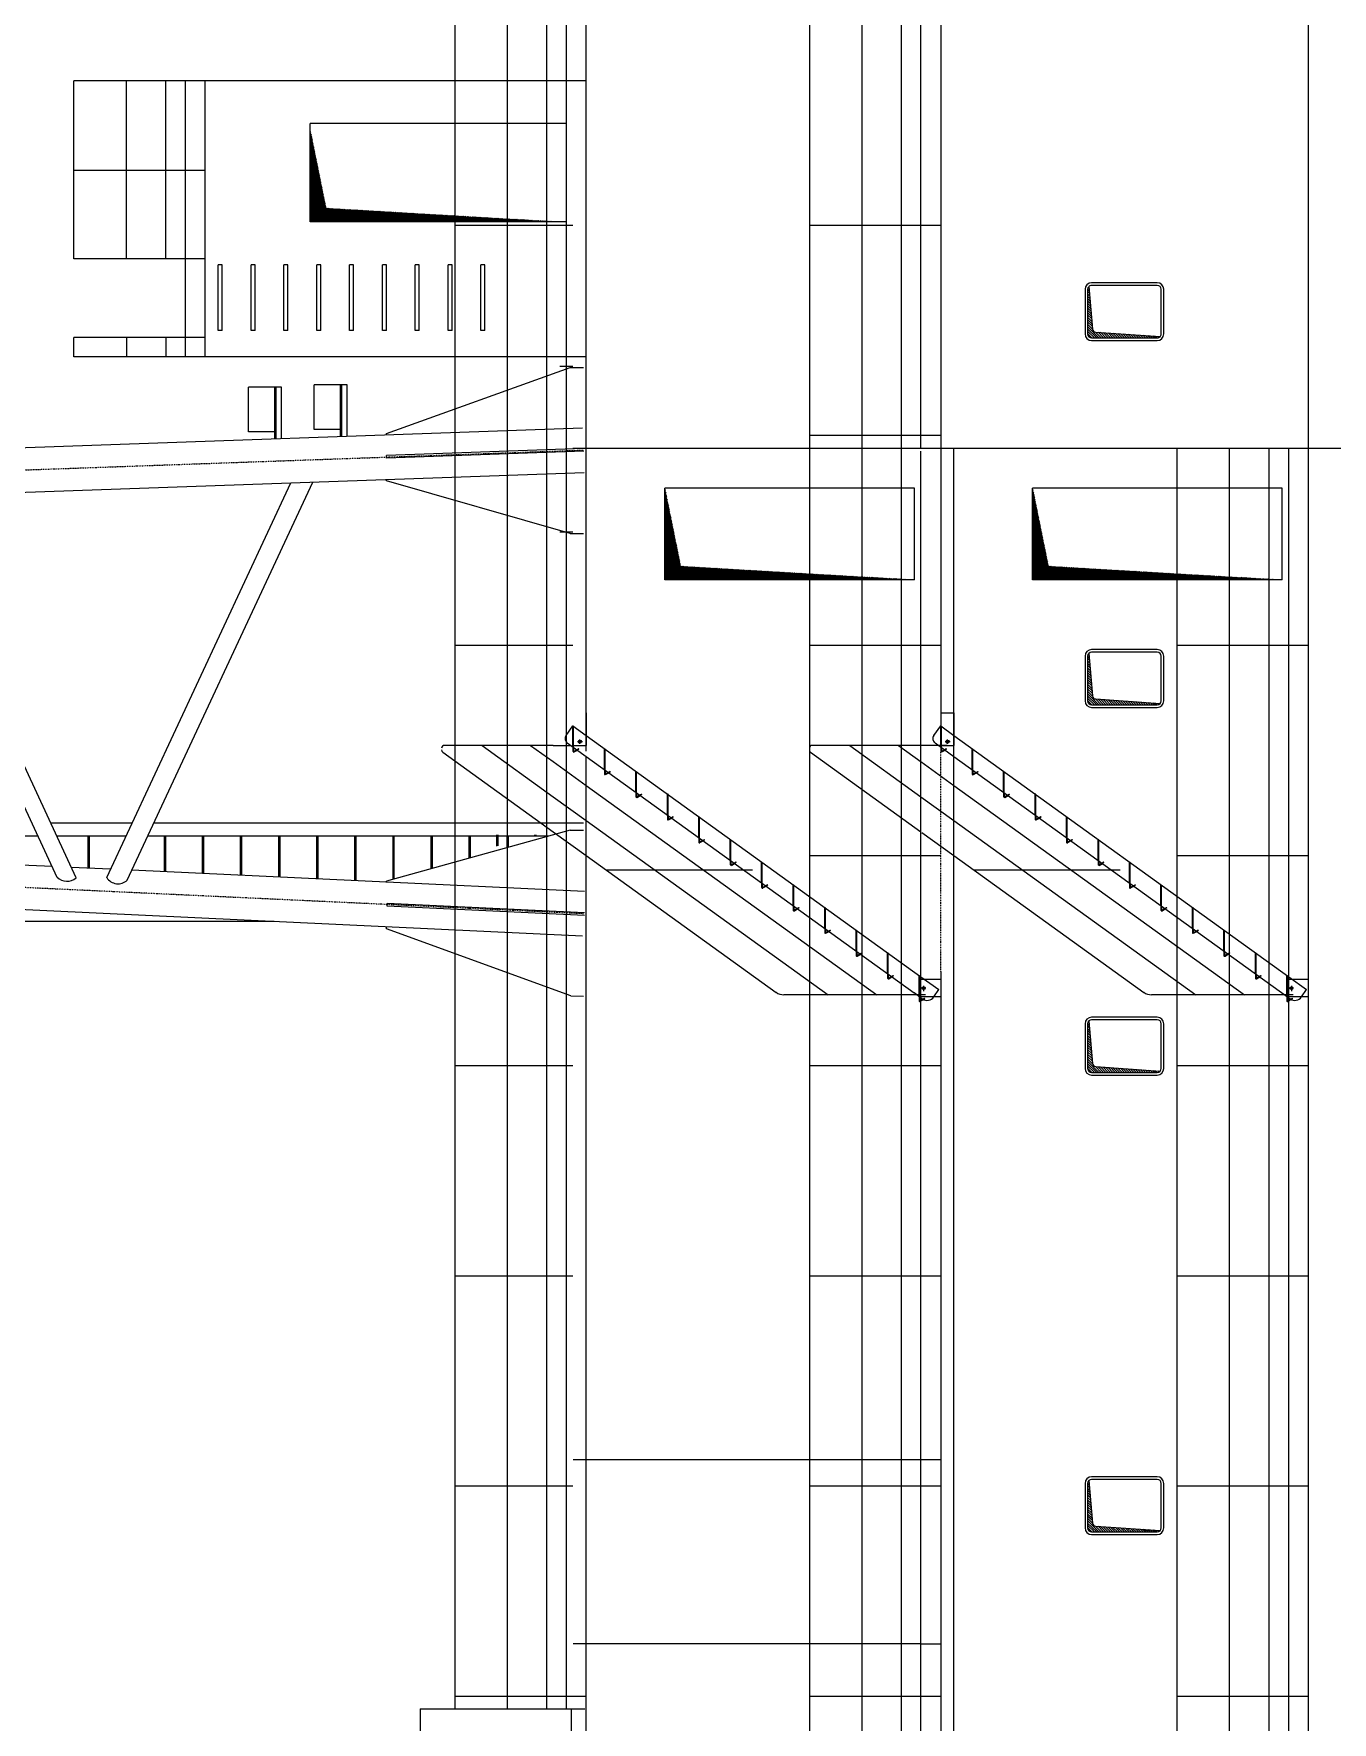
# Model space of a CAD drawing. Header units: millimetres. Extents: x 315178 to 535220, y 80241 to 421603.
# Drawn here: x 404022 to 413908, y 354946 to 367802 of the extents above; entities that cross this region are included whole.
import ezdxf

# ---------------------------------------------------------------- set-up
doc = ezdxf.new("R2010")
doc.units = ezdxf.units.MM
doc.linetypes.add('DASHDOT2', pattern=[12.7, 6.35, -3.175, 0, -3.175])
doc.linetypes.add('HIDDEN2', pattern=[4.7625, 3.175, -1.5875])
for name, color, linetype in [('AUX-013', 7, 'DASHDOT2'), ('DIB-013', 7, 'Continuous'), ('DIB-018', 6, 'Continuous'), ('DIB-035', 1, 'Continuous'), ('DIB-050', 111, 'Continuous'), ('OCU-018', 6, 'HIDDEN2'), ('OCU-035', 1, 'HIDDEN2')]:
    doc.layers.add(name, color=color, linetype=linetype)

# ---------------------------------------------------------------- blocks, each defined once
blk = doc.blocks.new('*X170')
at = {"color": 0}
for p, q in [((-16532, 32259), (-16311, 32480)), ((-16532, 32266), (-16318, 32480)), ((-16532, 32273), (-16325, 32480)), ((-16532, 32280), (-16332, 32480)), ((-16532, 32287), (-16339, 32480)), ((-16532, 32294), (-16346, 32480)), ((-16532, 32301), (-16353, 32480)), ((-16532, 32308), (-16360, 32480)), ((-16532, 32315), (-16367, 32480)), ((-16532, 32322), (-16374, 32480)), ((-16532, 32329), (-16382, 32480)), ((-16532, 32336), (-16389, 32480)), ((-16532, 32343), (-16396, 32480)), ((-16532, 32350), (-16403, 32480)), ((-16532, 32358), (-16410, 32480)), ((-16532, 32365), (-16417, 32480)), ((-16532, 32372), (-16424, 32480)), ((-16532, 32379), (-16431, 32480)), ((-16532, 32386), (-16438, 32480)), ((-16532, 32393), (-16445, 32480)), ((-16532, 32400), (-16452, 32480)), ((-16532, 32407), (-16459, 32480)), ((-16532, 32414), (-16466, 32480)), ((-16532, 32421), (-16473, 32480)), ((-16532, 32428), (-16481, 32480)), ((-16532, 32435), (-16488, 32480)), ((-16532, 32442), (-16495, 32480)), ((-16532, 32449), (-16502, 32480)), ((-16532, 32457), (-16509, 32480)), ((-16532, 32464), (-16516, 32480)), ((-16532, 32471), (-16523, 32480)), ((-16532, 32478), (-16530, 32480)), ((-16423, 32360), (-16304, 32480)), ((-16415, 32362), (-16297, 32480)), ((-16406, 32364), (-16290, 32480)), ((-16397, 32365), (-16283, 32480)), ((-16388, 32367), (-16275, 32480)), ((-16379, 32369), (-16268, 32480)), ((-16370, 32371), (-16261, 32480)), ((-16361, 32372), (-16254, 32480)), ((-16352, 32374), (-16247, 32480)), ((-16344, 32376), (-16240, 32480)), ((-16335, 32378), (-16233, 32480)), ((-16326, 32380), (-16226, 32480)), ((-16317, 32381), (-16219, 32480)), ((-16308, 32383), (-16212, 32480)), ((-16299, 32385), (-16205, 32480)), ((-16290, 32387), (-16198, 32480)), ((-16282, 32389), (-16191, 32480)), ((-16273, 32390), (-16184, 32480)), ((-16264, 32392), (-16176, 32480)), ((-16255, 32394), (-16169, 32480)), ((-16246, 32396), (-16162, 32480)), ((-16237, 32398), (-16155, 32480)), ((-16228, 32399), (-16148, 32480)), ((-16220, 32401), (-16141, 32480)), ((-16211, 32403), (-16134, 32480)), ((-16202, 32405), (-16127, 32480)), ((-16193, 32407), (-16120, 32480)), ((-16184, 32408), (-16113, 32480)), ((-16175, 32410), (-16106, 32480)), ((-16166, 32412), (-16099, 32480)), ((-16157, 32414), (-16092, 32480)), ((-16149, 32415), (-16085, 32480)), ((-16140, 32417), (-16077, 32480)), ((-16131, 32419), (-16070, 32480)), ((-16122, 32421), (-16063, 32480)), ((-16113, 32423), (-16056, 32480)), ((-16104, 32424), (-16049, 32480)), ((-16095, 32426), (-16042, 32480)), ((-16087, 32428), (-16035, 32480)), ((-16078, 32430), (-16028, 32480)), ((-16069, 32432), (-16021, 32480)), ((-16060, 32433), (-16014, 32480)), ((-16051, 32435), (-16007, 32480)), ((-16042, 32437), (-16000, 32480)), ((-16033, 32439), (-15993, 32480)), ((-16025, 32441), (-15986, 32480)), ((-16016, 32442), (-15978, 32480)), ((-16007, 32444), (-15971, 32480)), ((-15998, 32446), (-15964, 32480)), ((-15989, 32448), (-15957, 32480)), ((-15980, 32450), (-15950, 32480)), ((-15971, 32451), (-15943, 32480)), ((-15962, 32453), (-15936, 32480)), ((-15954, 32455), (-15929, 32480)), ((-15945, 32457), (-15922, 32480)), ((-15936, 32459), (-15915, 32480)), ((-15927, 32460), (-15908, 32480)), ((-15918, 32462), (-15901, 32480)), ((-15909, 32464), (-15894, 32480)), ((-15900, 32466), (-15887, 32480)), ((-15892, 32467), (-15879, 32480)), ((-15883, 32469), (-15872, 32480)), ((-15874, 32471), (-15865, 32480)), ((-15865, 32473), (-15858, 32480)), ((-15856, 32475), (-15851, 32480)), ((-15847, 32476), (-15844, 32480)), ((-15838, 32478), (-15837, 32480)), ((-16532, 32251), (-16428, 32356)), ((-16532, 32244), (-16428, 32348)), ((-16532, 32237), (-16428, 32341)), ((-16532, 32230), (-16429, 32333)), ((-16532, 32223), (-16429, 32326)), ((-16532, 32216), (-16430, 32318)), ((-16532, 32209), (-16430, 32311)), ((-16532, 32202), (-16431, 32303)), ((-16532, 32195), (-16431, 32296)), ((-16532, 32188), (-16432, 32288)), ((-16532, 32181), (-16432, 32281)), ((-16532, 32174), (-16432, 32273)), ((-16532, 32167), (-16433, 32266)), ((-16532, 32160), (-16433, 32258)), ((-16532, 32152), (-16434, 32251)), ((-16532, 32145), (-16434, 32243)), ((-16532, 32138), (-16435, 32236)), ((-16532, 32131), (-16435, 32228)), ((-16532, 32124), (-16435, 32221)), ((-16532, 32117), (-16436, 32213)), ((-16532, 32110), (-16436, 32205)), ((-16532, 32103), (-16437, 32198)), ((-16532, 32096), (-16437, 32190)), ((-16532, 32089), (-16438, 32183)), ((-16532, 32082), (-16438, 32175)), ((-16532, 32075), (-16439, 32168)), ((-16532, 32068), (-16439, 32160)), ((-16532, 32061), (-16439, 32153)), ((-16532, 32053), (-16440, 32145)), ((-16532, 32046), (-16440, 32138)), ((-16532, 32039), (-16441, 32130)), ((-16532, 32032), (-16441, 32123)), ((-16532, 32025), (-16442, 32115)), ((-16532, 32018), (-16442, 32108)), ((-16532, 32011), (-16443, 32100)), ((-16532, 32004), (-16443, 32093)), ((-16532, 31997), (-16443, 32085)), ((-16532, 31990), (-16444, 32078)), ((-16532, 31983), (-16444, 32070)), ((-16532, 31976), (-16445, 32063)), ((-16532, 31969), (-16445, 32055)), ((-16532, 31962), (-16446, 32048)), ((-16532, 31954), (-16446, 32040)), ((-16532, 31947), (-16447, 32033)), ((-16532, 31940), (-16447, 32025)), ((-16532, 31933), (-16447, 32018)), ((-16532, 31926), (-16448, 32010)), ((-16532, 31919), (-16448, 32003)), ((-16532, 31912), (-16449, 31995)), ((-16532, 31905), (-16449, 31988)), ((-16532, 31898), (-16450, 31980)), ((-16532, 31891), (-16450, 31973)), ((-16532, 31884), (-16450, 31965)), ((-16532, 31877), (-16451, 31958)), ((-16532, 31870), (-16451, 31950)), ((-16532, 31863), (-16452, 31943)), ((-16532, 31855), (-16452, 31935)), ((-16532, 31848), (-16453, 31928)), ((-16532, 31841), (-16453, 31920)), ((-16532, 31834), (-16454, 31913)), ((-16532, 31827), (-16454, 31905)), ((-16532, 31820), (-16454, 31898)), ((-16532, 31813), (-16455, 31890)), ((-16532, 31806), (-16455, 31882)), ((-16532, 31799), (-16456, 31875)), ((-16532, 31792), (-16456, 31867)), ((-16532, 31785), (-16457, 31860)), ((-16532, 31778), (-16457, 31852)), ((-16532, 31771), (-16458, 31845)), ((-16532, 31764), (-16458, 31837)), ((-16532, 31756), (-16458, 31830)), ((-16532, 31749), (-16459, 31822)), ((-16532, 31742), (-16459, 31815)), ((-16532, 31735), (-16460, 31807)), ((-16532, 31728), (-16460, 31800)), ((-16532, 31721), (-16461, 31792)), ((-16532, 31714), (-16461, 31785)), ((-16532, 31707), (-16462, 31777)), ((-16532, 31700), (-16462, 31770)), ((-16532, 31693), (-16462, 31762)), ((-16532, 31686), (-16463, 31755)), ((-16532, 31679), (-16463, 31747)), ((-16532, 31672), (-16464, 31740)), ((-16532, 31665), (-16464, 31732)), ((-16532, 31657), (-16465, 31725)), ((-16532, 31650), (-16465, 31717)), ((-16532, 31643), (-16465, 31710)), ((-16532, 31636), (-16466, 31702)), ((-16532, 31629), (-16466, 31695)), ((-16532, 31622), (-16467, 31687)), ((-16532, 31615), (-16467, 31680)), ((-16532, 31608), (-16468, 31672)), ((-16532, 31601), (-16468, 31665)), ((-16532, 31594), (-16469, 31657)), ((-16532, 31587), (-16469, 31650)), ((-16532, 31580), (-16469, 31642)), ((-16532, 31573), (-16470, 31635)), ((-16532, 31566), (-16470, 31627)), ((-16532, 31558), (-16471, 31620)), ((-16532, 31551), (-16471, 31612)), ((-16532, 31544), (-16472, 31605)), ((-16532, 31537), (-16472, 31597)), ((-16532, 31530), (-16473, 31590)), ((-16532, 31523), (-16473, 31582)), ((-16532, 31516), (-16473, 31574)), ((-16532, 31509), (-16474, 31567)), ((-16532, 31502), (-16474, 31559)), ((-16532, 31495), (-16475, 31552)), ((-16532, 31488), (-16475, 31544)), ((-16532, 31481), (-16476, 31537)), ((-16532, 31474), (-16476, 31529)), ((-16532, 31467), (-16477, 31522)), ((-16532, 31459), (-16477, 31514)), ((-16532, 31452), (-16477, 31507)), ((-16532, 31445), (-16478, 31499)), ((-16532, 31438), (-16478, 31492)), ((-16532, 31431), (-16479, 31484)), ((-16532, 31424), (-16479, 31477)), ((-16532, 31417), (-16480, 31469)), ((-16532, 31410), (-16480, 31462)), ((-16532, 31403), (-16480, 31454)), ((-16532, 31396), (-16481, 31447)), ((-16532, 31389), (-16481, 31439)), ((-16532, 31382), (-16482, 31432)), ((-16532, 31375), (-16482, 31424)), ((-16532, 31368), (-16483, 31417)), ((-16532, 31360), (-16483, 31409)), ((-16532, 31353), (-16484, 31402)), ((-16532, 31346), (-16484, 31394)), ((-16532, 31339), (-16484, 31387)), ((-16532, 31332), (-16485, 31379)), ((-16532, 31325), (-16485, 31372)), ((-16532, 31318), (-16486, 31364)), ((-16532, 31311), (-16486, 31357)), ((-16532, 31304), (-16487, 31349)), ((-16532, 31297), (-16487, 31342)), ((-16532, 31290), (-16488, 31334)), ((-16532, 31283), (-16488, 31327)), ((-16532, 31276), (-16488, 31319)), ((-16532, 31269), (-16489, 31312)), ((-16532, 31262), (-16489, 31304)), ((-16532, 31254), (-16490, 31297)), ((-16532, 31247), (-16490, 31289)), ((-16532, 31240), (-16491, 31282)), ((-16532, 31233), (-16491, 31274)), ((-16532, 31226), (-16492, 31266)), ((-16532, 31219), (-16492, 31259)), ((-16532, 31212), (-16492, 31251)), ((-16532, 31205), (-16493, 31244)), ((-16532, 31198), (-16493, 31236)), ((-16532, 31191), (-16494, 31229)), ((-16532, 31184), (-16494, 31221)), ((-16532, 31177), (-16495, 31214)), ((-16532, 31170), (-16495, 31206)), ((-16532, 31163), (-16495, 31199)), ((-16532, 31155), (-16496, 31191)), ((-16532, 31148), (-16496, 31184)), ((-16532, 31141), (-16497, 31176)), ((-16532, 31134), (-16497, 31169)), ((-16532, 31127), (-16498, 31161)), ((-16532, 31120), (-16498, 31154)), ((-16532, 31113), (-16499, 31146)), ((-16532, 31106), (-16499, 31139)), ((-16532, 31099), (-16499, 31131)), ((-16532, 31092), (-16500, 31124)), ((-16532, 31085), (-16500, 31116)), ((-16532, 31078), (-16501, 31109)), ((-16532, 31071), (-16501, 31101)), ((-16532, 31064), (-16502, 31094)), ((-16532, 31056), (-16502, 31086)), ((-16532, 31049), (-16503, 31079)), ((-16532, 31042), (-16503, 31071)), ((-16532, 31035), (-16503, 31064)), ((-16532, 31028), (-16504, 31056)), ((-16532, 31021), (-16504, 31049)), ((-16532, 31014), (-16505, 31041)), ((-16532, 31007), (-16505, 31034)), ((-16532, 31000), (-16506, 31026)), ((-16532, 30993), (-16506, 31019)), ((-16532, 30986), (-16507, 31011)), ((-16532, 30979), (-16507, 31004)), ((-16532, 30972), (-16507, 30996)), ((-16532, 30965), (-16508, 30989)), ((-16532, 30957), (-16508, 30981)), ((-16532, 30950), (-16509, 30974)), ((-16532, 30943), (-16509, 30966)), ((-16532, 30936), (-16510, 30958)), ((-16532, 30929), (-16510, 30951)), ((-16532, 30922), (-16510, 30943)), ((-16532, 30915), (-16511, 30936)), ((-16532, 30908), (-16511, 30928)), ((-16532, 30901), (-16512, 30921)), ((-16532, 30894), (-16512, 30913)), ((-16532, 30887), (-16513, 30906)), ((-16532, 30880), (-16513, 30898)), ((-16532, 30873), (-16514, 30891)), ((-16532, 30866), (-16514, 30883)), ((-16532, 30858), (-16514, 30876)), ((-16532, 30851), (-16515, 30868)), ((-16532, 30844), (-16515, 30861)), ((-16532, 30837), (-16516, 30853)), ((-16532, 30830), (-16516, 30846)), ((-16532, 30823), (-16517, 30838)), ((-16532, 30816), (-16517, 30831)), ((-16532, 30809), (-16518, 30823)), ((-16532, 30802), (-16518, 30816)), ((-16532, 30795), (-16518, 30808)), ((-16532, 30788), (-16519, 30801)), ((-16532, 30781), (-16519, 30793)), ((-16532, 30774), (-16520, 30786)), ((-16532, 30767), (-16520, 30778)), ((-16532, 30759), (-16521, 30771)), ((-16532, 30752), (-16521, 30763)), ((-16532, 30745), (-16522, 30756)), ((-16532, 30738), (-16522, 30748)), ((-16532, 30731), (-16522, 30741)), ((-16532, 30724), (-16523, 30733)), ((-16532, 30717), (-16523, 30726)), ((-16532, 30710), (-16524, 30718)), ((-16532, 30703), (-16524, 30711)), ((-16532, 30696), (-16525, 30703)), ((-16532, 30689), (-16525, 30696)), ((-16532, 30682), (-16525, 30688)), ((-16532, 30675), (-16526, 30681)), ((-16532, 30668), (-16526, 30673)), ((-16532, 30660), (-16527, 30666)), ((-16532, 30653), (-16527, 30658)), ((-16532, 30646), (-16528, 30650)), ((-16532, 30639), (-16528, 30643)), ((-16532, 30632), (-16529, 30635)), ((-16532, 30625), (-16529, 30628)), ((-16532, 30618), (-16529, 30620)), ((-16532, 30611), (-16530, 30613)), ((-16532, 30604), (-16530, 30605)), ((-16532, 30597), (-16531, 30598)), ((-16532, 30590), (-16531, 30590)), ((-16532, 30583), (-16532, 30583))]:
    blk.add_line(p, q, dxfattribs=at)
blk = doc.blocks.new('PALO-PE')
at = {"layer": 'AUX-013'}
for p, q in [((-3541, 4), (-3251, 6204)), ((-231, 6204), (-11, 4))]:
    blk.add_line(p, q, dxfattribs=at)
at = {"layer": 'DIB-018'}
for p, q in [((-3601, 2359), (-3601, 6204)), ((-2951, 4157), (-2951, 6023)), ((-2951, 3486), (-2951, 4014)), ((-2851, 3440), (-2851, 4060)), ((-3195, 3774), (-2951, 3774)), ((-3195, 3764), (-2951, 3764)), ((-2951, 270), (-2951, 3321)), ((-2851, 4), (-2851, 3274)), ((-3222, 3194), (-2951, 3194)), ((-3222, 3184), (-2951, 3184)), ((-3236, 2894), (-2951, 2894)), ((-3235, 2904), (-2951, 2904)), ((-3249, 2614), (-2951, 2614)), ((-3249, 2604), (-2951, 2604)), ((-3262, 2324), (-2951, 2324)), ((-3263, 2314), (-2951, 2314)), ((-3276, 2034), (-2951, 2034)), ((-3276, 2024), (-2951, 2024)), ((-3290, 1744), (-2951, 1744)), ((-3290, 1734), (-2951, 1734)), ((-3280, 1454), (-2951, 1454)), ((-3277, 1444), (-2951, 1444)), ((-3199, 1164), (-2951, 1164)), ((-3196, 1154), (-2951, 1154)), ((-3119, 874), (-2951, 874)), ((-3116, 864), (-2951, 864)), ((-3038, 584), (-2951, 584)), ((-3035, 574), (-2951, 574)), ((-2958, 294), (-2951, 294)), ((-2955, 284), (-2951, 284))]:
    blk.add_line(p, q, dxfattribs=at)
at = {"layer": 'DIB-035'}
for p, q in [((-3711, 11), (-3421, 6204)), ((-3182, 4050), (-3081, 6204)), ((-401, 6198), (-181, -2)), ((-61, 6204), (159, 10)), ((-3264, 4012), (-371, 5353)), ((-3269, 3866), (-366, 5212)), ((-3203, 3604), (-3189, 3904)), ((-3266, 3633), (-260, 2232)), ((-3285, 3477), (-254, 2064)), ((-3371, -4), (-3210, 3442)), ((127, 2354), (127, 2554)), ((127, 2554), (467, 2554)), ((467, 2304), (467, 2554)), ((76, 2354), (467, 2354)), ((77, 2304), (467, 2304)), ((145, 2054), (485, 2054)), ((145, 1854), (145, 2054)), ((485, 1804), (485, 2054)), ((93, 1854), (485, 1854)), ((95, 1804), (485, 1804)), ((-4166, 101), (-3655, 1504)), ((-3655, 1504), (-3645, 1504)), ((-3554, -5), (-3484, 1498)), ((-3534, -5), (-3464, 1498)), ((-3484, 1498), (-3464, 1498)), ((-3304, 1503), (-3294, 1504)), ((-2905, 104), (-3294, 1504)), ((-645, 104), (-246, 1504)), ((-246, 1504), (-234, 1504)), ((-20, 1), (-73, 1504)), ((-73, 1504), (-53, 1504)), ((0, 0), (-53, 1504)), ((106, 1504), (115, 1504)), ((115, 1504), (618, 104)), ((-4166, 101), (-4168, 4)), ((-2905, 104), (-2905, 4)), ((-645, 104), (-645, 4)), ((618, 104), (618, 4))]:
    blk.add_line(p, q, dxfattribs=at)
for centre, radius, start, end in [((-3179, 3936), 114, 137.9954, 217.9018), ((-3211, 3547), 102, 122.2753, 223.3504)]:
    blk.add_arc(centre, radius, start, end, dxfattribs=at)
at = {"layer": 'OCU-018'}
for p, q in [((76, 2344), (467, 2344)), ((93, 1844), (485, 1844))]:
    blk.add_line(p, q, dxfattribs=at)
blk = doc.blocks.new('*X190')
at = {"color": 0}
for p, q in [((195529, 549224), (195615, 549310)), ((195529, 549241), (195597, 549310)), ((195529, 549259), (195580, 549310)), ((195529, 549277), (195562, 549310)), ((195529, 549206), (195573, 549250)), ((195529, 549188), (195572, 549231)), ((195529, 549171), (195571, 549212)), ((195595, 549272), (195633, 549310)), ((195615, 549274), (195650, 549310)), ((195634, 549276), (195668, 549310)), ((195654, 549278), (195686, 549310)), ((195673, 549279), (195703, 549310)), ((195692, 549281), (195721, 549310)), ((195712, 549283), (195739, 549310)), ((195731, 549285), (195756, 549310)), ((195751, 549287), (195774, 549310)), ((195770, 549288), (195792, 549310)), ((195790, 549290), (195809, 549310)), ((195809, 549292), (195827, 549310)), ((195829, 549294), (195845, 549310)), ((195848, 549295), (195862, 549310)), ((195868, 549297), (195880, 549310)), ((195887, 549299), (195898, 549310)), ((195906, 549301), (195912, 549307)), ((195529, 549153), (195569, 549193)), ((195529, 549135), (195568, 549174)), ((195529, 549118), (195566, 549155)), ((195529, 549100), (195565, 549136)), ((195529, 549082), (195564, 549117)), ((195529, 549065), (195562, 549098)), ((195529, 549047), (195561, 549079)), ((195529, 549029), (195560, 549060)), ((195529, 549012), (195558, 549041)), ((195529, 548994), (195557, 549022)), ((195529, 548976), (195556, 549003)), ((195529, 548959), (195554, 548984)), ((195529, 548941), (195553, 548965)), ((195529, 548923), (195552, 548946)), ((195529, 548905), (195550, 548927)), ((195529, 548888), (195549, 548908)), ((195529, 548870), (195548, 548889)), ((195529, 548852), (195546, 548870)), ((195529, 548835), (195545, 548851)), ((195529, 548817), (195544, 548832)), ((195529, 548799), (195542, 548813)), ((195529, 548782), (195541, 548794)), ((195532, 548767), (195539, 548775))]:
    blk.add_line(p, q, dxfattribs=at)
blk = doc.blocks.new('*X36')
at = {"color": 0}
for p, q in [((-16532, 32259), (-16311, 32480)), ((-16532, 32266), (-16318, 32480)), ((-16532, 32273), (-16325, 32480)), ((-16532, 32280), (-16332, 32480)), ((-16532, 32287), (-16339, 32480)), ((-16532, 32294), (-16346, 32480)), ((-16532, 32301), (-16353, 32480)), ((-16532, 32308), (-16360, 32480)), ((-16532, 32315), (-16367, 32480)), ((-16532, 32322), (-16374, 32480)), ((-16532, 32329), (-16382, 32480)), ((-16532, 32336), (-16389, 32480)), ((-16532, 32343), (-16396, 32480)), ((-16532, 32350), (-16403, 32480)), ((-16532, 32358), (-16410, 32480)), ((-16532, 32365), (-16417, 32480)), ((-16532, 32372), (-16424, 32480)), ((-16532, 32379), (-16431, 32480)), ((-16532, 32386), (-16438, 32480)), ((-16532, 32393), (-16445, 32480)), ((-16532, 32400), (-16452, 32480)), ((-16532, 32407), (-16459, 32480)), ((-16532, 32414), (-16466, 32480)), ((-16532, 32421), (-16473, 32480)), ((-16532, 32428), (-16481, 32480)), ((-16532, 32435), (-16488, 32480)), ((-16532, 32442), (-16495, 32480)), ((-16532, 32449), (-16502, 32480)), ((-16532, 32457), (-16509, 32480)), ((-16532, 32464), (-16516, 32480)), ((-16532, 32471), (-16523, 32480)), ((-16532, 32478), (-16530, 32480)), ((-16423, 32360), (-16304, 32480)), ((-16415, 32362), (-16297, 32480)), ((-16406, 32364), (-16290, 32480)), ((-16397, 32365), (-16283, 32480)), ((-16388, 32367), (-16275, 32480)), ((-16379, 32369), (-16268, 32480)), ((-16370, 32371), (-16261, 32480)), ((-16361, 32372), (-16254, 32480)), ((-16352, 32374), (-16247, 32480)), ((-16344, 32376), (-16240, 32480)), ((-16335, 32378), (-16233, 32480)), ((-16326, 32380), (-16226, 32480)), ((-16317, 32381), (-16219, 32480)), ((-16308, 32383), (-16212, 32480)), ((-16299, 32385), (-16205, 32480)), ((-16290, 32387), (-16198, 32480)), ((-16282, 32389), (-16191, 32480)), ((-16273, 32390), (-16184, 32480)), ((-16264, 32392), (-16176, 32480)), ((-16255, 32394), (-16169, 32480)), ((-16246, 32396), (-16162, 32480)), ((-16237, 32398), (-16155, 32480)), ((-16228, 32399), (-16148, 32480)), ((-16220, 32401), (-16141, 32480)), ((-16211, 32403), (-16134, 32480)), ((-16202, 32405), (-16127, 32480)), ((-16193, 32407), (-16120, 32480)), ((-16184, 32408), (-16113, 32480)), ((-16175, 32410), (-16106, 32480)), ((-16166, 32412), (-16099, 32480)), ((-16157, 32414), (-16092, 32480)), ((-16149, 32415), (-16085, 32480)), ((-16140, 32417), (-16077, 32480)), ((-16131, 32419), (-16070, 32480)), ((-16122, 32421), (-16063, 32480)), ((-16113, 32423), (-16056, 32480)), ((-16104, 32424), (-16049, 32480)), ((-16095, 32426), (-16042, 32480)), ((-16087, 32428), (-16035, 32480)), ((-16078, 32430), (-16028, 32480)), ((-16069, 32432), (-16021, 32480)), ((-16060, 32433), (-16014, 32480)), ((-16051, 32435), (-16007, 32480)), ((-16042, 32437), (-16000, 32480)), ((-16033, 32439), (-15993, 32480)), ((-16025, 32441), (-15986, 32480)), ((-16016, 32442), (-15978, 32480)), ((-16007, 32444), (-15971, 32480)), ((-15998, 32446), (-15964, 32480)), ((-15989, 32448), (-15957, 32480)), ((-15980, 32450), (-15950, 32480)), ((-15971, 32451), (-15943, 32480)), ((-15962, 32453), (-15936, 32480)), ((-15954, 32455), (-15929, 32480)), ((-15945, 32457), (-15922, 32480)), ((-15936, 32459), (-15915, 32480)), ((-15927, 32460), (-15908, 32480)), ((-15918, 32462), (-15901, 32480)), ((-15909, 32464), (-15894, 32480)), ((-15900, 32466), (-15887, 32480)), ((-15892, 32467), (-15879, 32480)), ((-15883, 32469), (-15872, 32480)), ((-15874, 32471), (-15865, 32480)), ((-15865, 32473), (-15858, 32480)), ((-15856, 32475), (-15851, 32480)), ((-15847, 32476), (-15844, 32480)), ((-15838, 32478), (-15837, 32480)), ((-16532, 32251), (-16428, 32356)), ((-16532, 32244), (-16428, 32348)), ((-16532, 32237), (-16428, 32341)), ((-16532, 32230), (-16429, 32333)), ((-16532, 32223), (-16429, 32326)), ((-16532, 32216), (-16430, 32318)), ((-16532, 32209), (-16430, 32311)), ((-16532, 32202), (-16431, 32303)), ((-16532, 32195), (-16431, 32296)), ((-16532, 32188), (-16432, 32288)), ((-16532, 32181), (-16432, 32281)), ((-16532, 32174), (-16432, 32273)), ((-16532, 32167), (-16433, 32266)), ((-16532, 32160), (-16433, 32258)), ((-16532, 32152), (-16434, 32251)), ((-16532, 32145), (-16434, 32243)), ((-16532, 32138), (-16435, 32236)), ((-16532, 32131), (-16435, 32228)), ((-16532, 32124), (-16435, 32221)), ((-16532, 32117), (-16436, 32213)), ((-16532, 32110), (-16436, 32205)), ((-16532, 32103), (-16437, 32198)), ((-16532, 32096), (-16437, 32190)), ((-16532, 32089), (-16438, 32183)), ((-16532, 32082), (-16438, 32175)), ((-16532, 32075), (-16439, 32168)), ((-16532, 32068), (-16439, 32160)), ((-16532, 32061), (-16439, 32153)), ((-16532, 32053), (-16440, 32145)), ((-16532, 32046), (-16440, 32138)), ((-16532, 32039), (-16441, 32130)), ((-16532, 32032), (-16441, 32123)), ((-16532, 32025), (-16442, 32115)), ((-16532, 32018), (-16442, 32108)), ((-16532, 32011), (-16443, 32100)), ((-16532, 32004), (-16443, 32093)), ((-16532, 31997), (-16443, 32085)), ((-16532, 31990), (-16444, 32078)), ((-16532, 31983), (-16444, 32070)), ((-16532, 31976), (-16445, 32063)), ((-16532, 31969), (-16445, 32055)), ((-16532, 31962), (-16446, 32048)), ((-16532, 31954), (-16446, 32040)), ((-16532, 31947), (-16447, 32033)), ((-16532, 31940), (-16447, 32025)), ((-16532, 31933), (-16447, 32018)), ((-16532, 31926), (-16448, 32010)), ((-16532, 31919), (-16448, 32003)), ((-16532, 31912), (-16449, 31995)), ((-16532, 31905), (-16449, 31988)), ((-16532, 31898), (-16450, 31980)), ((-16532, 31891), (-16450, 31973)), ((-16532, 31884), (-16450, 31965)), ((-16532, 31877), (-16451, 31958)), ((-16532, 31870), (-16451, 31950)), ((-16532, 31863), (-16452, 31943)), ((-16532, 31855), (-16452, 31935)), ((-16532, 31848), (-16453, 31928)), ((-16532, 31841), (-16453, 31920)), ((-16532, 31834), (-16454, 31913)), ((-16532, 31827), (-16454, 31905)), ((-16532, 31820), (-16454, 31898)), ((-16532, 31813), (-16455, 31890)), ((-16532, 31806), (-16455, 31882)), ((-16532, 31799), (-16456, 31875)), ((-16532, 31792), (-16456, 31867)), ((-16532, 31785), (-16457, 31860)), ((-16532, 31778), (-16457, 31852)), ((-16532, 31771), (-16458, 31845)), ((-16532, 31764), (-16458, 31837)), ((-16532, 31756), (-16458, 31830)), ((-16532, 31749), (-16459, 31822)), ((-16532, 31742), (-16459, 31815)), ((-16532, 31735), (-16460, 31807)), ((-16532, 31728), (-16460, 31800)), ((-16532, 31721), (-16461, 31792)), ((-16532, 31714), (-16461, 31785)), ((-16532, 31707), (-16462, 31777)), ((-16532, 31700), (-16462, 31770)), ((-16532, 31693), (-16462, 31762)), ((-16532, 31686), (-16463, 31755)), ((-16532, 31679), (-16463, 31747)), ((-16532, 31672), (-16464, 31740)), ((-16532, 31665), (-16464, 31732)), ((-16532, 31657), (-16465, 31725)), ((-16532, 31650), (-16465, 31717)), ((-16532, 31643), (-16465, 31710)), ((-16532, 31636), (-16466, 31702)), ((-16532, 31629), (-16466, 31695)), ((-16532, 31622), (-16467, 31687)), ((-16532, 31615), (-16467, 31680)), ((-16532, 31608), (-16468, 31672)), ((-16532, 31601), (-16468, 31665)), ((-16532, 31594), (-16469, 31657)), ((-16532, 31587), (-16469, 31650)), ((-16532, 31580), (-16469, 31642)), ((-16532, 31573), (-16470, 31635)), ((-16532, 31566), (-16470, 31627)), ((-16532, 31558), (-16471, 31620)), ((-16532, 31551), (-16471, 31612)), ((-16532, 31544), (-16472, 31605)), ((-16532, 31537), (-16472, 31597)), ((-16532, 31530), (-16473, 31590)), ((-16532, 31523), (-16473, 31582)), ((-16532, 31516), (-16473, 31574)), ((-16532, 31509), (-16474, 31567)), ((-16532, 31502), (-16474, 31559)), ((-16532, 31495), (-16475, 31552)), ((-16532, 31488), (-16475, 31544)), ((-16532, 31481), (-16476, 31537)), ((-16532, 31474), (-16476, 31529)), ((-16532, 31467), (-16477, 31522)), ((-16532, 31459), (-16477, 31514)), ((-16532, 31452), (-16477, 31507)), ((-16532, 31445), (-16478, 31499)), ((-16532, 31438), (-16478, 31492)), ((-16532, 31431), (-16479, 31484)), ((-16532, 31424), (-16479, 31477)), ((-16532, 31417), (-16480, 31469)), ((-16532, 31410), (-16480, 31462)), ((-16532, 31403), (-16480, 31454)), ((-16532, 31396), (-16481, 31447)), ((-16532, 31389), (-16481, 31439)), ((-16532, 31382), (-16482, 31432)), ((-16532, 31375), (-16482, 31424)), ((-16532, 31368), (-16483, 31417)), ((-16532, 31360), (-16483, 31409)), ((-16532, 31353), (-16484, 31402)), ((-16532, 31346), (-16484, 31394)), ((-16532, 31339), (-16484, 31387)), ((-16532, 31332), (-16485, 31379)), ((-16532, 31325), (-16485, 31372)), ((-16532, 31318), (-16486, 31364)), ((-16532, 31311), (-16486, 31357)), ((-16532, 31304), (-16487, 31349)), ((-16532, 31297), (-16487, 31342)), ((-16532, 31290), (-16488, 31334)), ((-16532, 31283), (-16488, 31327)), ((-16532, 31276), (-16488, 31319)), ((-16532, 31269), (-16489, 31312)), ((-16532, 31262), (-16489, 31304)), ((-16532, 31254), (-16490, 31297)), ((-16532, 31247), (-16490, 31289)), ((-16532, 31240), (-16491, 31282)), ((-16532, 31233), (-16491, 31274)), ((-16532, 31226), (-16492, 31266)), ((-16532, 31219), (-16492, 31259)), ((-16532, 31212), (-16492, 31251)), ((-16532, 31205), (-16493, 31244)), ((-16532, 31198), (-16493, 31236)), ((-16532, 31191), (-16494, 31229)), ((-16532, 31184), (-16494, 31221)), ((-16532, 31177), (-16495, 31214)), ((-16532, 31170), (-16495, 31206)), ((-16532, 31163), (-16495, 31199)), ((-16532, 31155), (-16496, 31191)), ((-16532, 31148), (-16496, 31184)), ((-16532, 31141), (-16497, 31176)), ((-16532, 31134), (-16497, 31169)), ((-16532, 31127), (-16498, 31161)), ((-16532, 31120), (-16498, 31154)), ((-16532, 31113), (-16499, 31146)), ((-16532, 31106), (-16499, 31139)), ((-16532, 31099), (-16499, 31131)), ((-16532, 31092), (-16500, 31124)), ((-16532, 31085), (-16500, 31116)), ((-16532, 31078), (-16501, 31109)), ((-16532, 31071), (-16501, 31101)), ((-16532, 31064), (-16502, 31094)), ((-16532, 31056), (-16502, 31086)), ((-16532, 31049), (-16503, 31079)), ((-16532, 31042), (-16503, 31071)), ((-16532, 31035), (-16503, 31064)), ((-16532, 31028), (-16504, 31056)), ((-16532, 31021), (-16504, 31049)), ((-16532, 31014), (-16505, 31041)), ((-16532, 31007), (-16505, 31034)), ((-16532, 31000), (-16506, 31026)), ((-16532, 30993), (-16506, 31019)), ((-16532, 30986), (-16507, 31011)), ((-16532, 30979), (-16507, 31004)), ((-16532, 30972), (-16507, 30996)), ((-16532, 30965), (-16508, 30989)), ((-16532, 30957), (-16508, 30981)), ((-16532, 30950), (-16509, 30974)), ((-16532, 30943), (-16509, 30966)), ((-16532, 30936), (-16510, 30958)), ((-16532, 30929), (-16510, 30951)), ((-16532, 30922), (-16510, 30943)), ((-16532, 30915), (-16511, 30936)), ((-16532, 30908), (-16511, 30928)), ((-16532, 30901), (-16512, 30921)), ((-16532, 30894), (-16512, 30913)), ((-16532, 30887), (-16513, 30906)), ((-16532, 30880), (-16513, 30898)), ((-16532, 30873), (-16514, 30891)), ((-16532, 30866), (-16514, 30883)), ((-16532, 30858), (-16514, 30876)), ((-16532, 30851), (-16515, 30868)), ((-16532, 30844), (-16515, 30861)), ((-16532, 30837), (-16516, 30853)), ((-16532, 30830), (-16516, 30846)), ((-16532, 30823), (-16517, 30838)), ((-16532, 30816), (-16517, 30831)), ((-16532, 30809), (-16518, 30823)), ((-16532, 30802), (-16518, 30816)), ((-16532, 30795), (-16518, 30808)), ((-16532, 30788), (-16519, 30801)), ((-16532, 30781), (-16519, 30793)), ((-16532, 30774), (-16520, 30786)), ((-16532, 30767), (-16520, 30778)), ((-16532, 30759), (-16521, 30771)), ((-16532, 30752), (-16521, 30763)), ((-16532, 30745), (-16522, 30756)), ((-16532, 30738), (-16522, 30748)), ((-16532, 30731), (-16522, 30741)), ((-16532, 30724), (-16523, 30733)), ((-16532, 30717), (-16523, 30726)), ((-16532, 30710), (-16524, 30718)), ((-16532, 30703), (-16524, 30711)), ((-16532, 30696), (-16525, 30703)), ((-16532, 30689), (-16525, 30696)), ((-16532, 30682), (-16525, 30688)), ((-16532, 30675), (-16526, 30681)), ((-16532, 30668), (-16526, 30673)), ((-16532, 30660), (-16527, 30666)), ((-16532, 30653), (-16527, 30658)), ((-16532, 30646), (-16528, 30650)), ((-16532, 30639), (-16528, 30643)), ((-16532, 30632), (-16529, 30635)), ((-16532, 30625), (-16529, 30628)), ((-16532, 30618), (-16529, 30620)), ((-16532, 30611), (-16530, 30613)), ((-16532, 30604), (-16530, 30605)), ((-16532, 30597), (-16531, 30598)), ((-16532, 30590), (-16531, 30590)), ((-16532, 30583), (-16532, 30583))]:
    blk.add_line(p, q, dxfattribs=at)
blk = doc.blocks.new('CAS')
at = {"layer": 'DIB-018'}
for p, q in [((20294, 1636), (20294, 2636)), ((20294, 2636), (20440, 2636)), ((20440, 1636), (20440, 2636)), ((21040, 2636), (22394, 2636)), ((21040, 1636), (21040, 2636)), ((21714, 2636), (21714, 1636)), ((22394, 1636), (22394, 2636)), ((20440, 2236), (20294, 2236)), ((21040, 2236), (22394, 2236)), ((20440, 1936), (20294, 1936)), ((21040, 1936), (22394, 1936)), ((20494, 1536), (20994, 1536)), ((20494, 1506), (20494, 1536)), ((20494, 1506), (20994, 1506)), ((20994, 1506), (20994, 1536)), ((20494, 1286), (20994, 1286)), ((20494, 1256), (20494, 1286)), ((20994, 1256), (20994, 1286)), ((20494, 1256), (20994, 1256)), ((20494, 1036), (20994, 1036)), ((20494, 1006), (20494, 1036)), ((20994, 1006), (20994, 1036)), ((20494, 1006), (20994, 1006)), ((20494, 786), (20994, 786)), ((20494, 756), (20494, 786)), ((20994, 756), (20994, 786)), ((21320, 836), (22070, 836)), ((21320, -1114), (21320, 836)), ((22070, -1114), (22070, 836)), ((20494, 756), (20994, 756)), ((20494, 536), (20994, 536)), ((20494, 506), (20494, 536)), ((20994, 506), (20994, 536)), ((20494, 506), (20994, 506)), ((20494, 286), (20994, 286)), ((20494, 256), (20494, 286)), ((20994, 256), (20994, 286)), ((20494, 256), (20994, 256)), ((20494, 36), (20994, 36)), ((20494, 6), (20494, 36)), ((20494, 6), (20994, 6)), ((20994, 6), (20994, 36)), ((20494, -214), (20994, -214)), ((20494, -244), (20494, -214)), ((20494, -244), (20994, -244)), ((20994, -244), (20994, -214)), ((20494, -464), (20994, -464)), ((20494, -494), (20494, -464)), ((20494, -494), (20994, -494)), ((20994, -494), (20994, -464))]:
    blk.add_line(p, q, dxfattribs=at)
at = {"layer": 'DIB-035'}
for p, q in [((20294, -1264), (20294, 1786)), ((20294, 1786), (22394, 1786)), ((22394, -1264), (22394, 1786))]:
    blk.add_line(p, q, dxfattribs=at)
at = {"layer": 'OCU-018'}
blk.add_line((20294, 1636), (22394, 1636), dxfattribs=at)
at = {"layer": 'DIB-035'}
blk.add_blockref('*X36', (37852, -31644), dxfattribs=at)

msp = doc.modelspace()

# ---------------------------------------------------------------- linework, layer by layer
at = {"layer": 'AUX-013'}
msp.add_line((410927, 360662), (410927, 362339), dxfattribs=at)
at = {"layer": 'DIB-013'}
for p, q in [((412054, 365877), (412083, 365553)), ((412107, 365531), (412598, 365496)), ((412054, 363083), (412083, 362760)), ((412107, 362737), (412598, 362702)), ((412054, 360285), (412083, 359961)), ((412107, 359939), (412598, 359904)), ((412054, 356786), (412083, 356462)), ((412107, 356440), (412598, 356405))]:
    msp.add_line(p, q, dxfattribs=at)
for centre in [(412108, 365556), (412108, 362762), (412108, 359964), (412108, 356465)]:
    msp.add_arc(centre, 25, 185.2217, 265.9419, dxfattribs=at)
at = {"layer": 'DIB-018'}
for p, q in [((407227, 375743), (407227, 355049)), ((407627, 375743), (407627, 355049)), ((407927, 375743), (407927, 355049)), ((409927, 370943), (409927, 345043)), ((410327, 370943), (410327, 345043)), ((410627, 370943), (410627, 345043)), ((408127, 366343), (407227, 366343)), ((410927, 366343), (409927, 366343)), ((412576, 365906), (412076, 365906)), ((412576, 365886), (412076, 365886)), ((412026, 365856), (412026, 365516)), ((412046, 365856), (412046, 365516)), ((412606, 365516), (412606, 365856)), ((412626, 365516), (412626, 365856)), ((412076, 365486), (412576, 365486)), ((412076, 365466), (412576, 365466)), ((410927, 364743), (409927, 364743)), ((410777, 362384), (410777, 364623)), ((412727, 345043), (412727, 364643)), ((413127, 345043), (413127, 364643)), ((413427, 345043), (413427, 364643)), ((408827, 363643), (408827, 364343)), ((410727, 364343), (408827, 364343)), ((410727, 363643), (410727, 364343)), ((411627, 363643), (411627, 364343)), ((413527, 364343), (411627, 364343)), ((413527, 363643), (413527, 364343)), ((410727, 363643), (408827, 363643)), ((413527, 363643), (411627, 363643)), ((408127, 363143), (407227, 363143)), ((410927, 363143), (409927, 363143)), ((412026, 363063), (412026, 362723)), ((412046, 363063), (412046, 362723)), ((412576, 363113), (412076, 363113)), ((412576, 363093), (412076, 363093)), ((412606, 362723), (412606, 363063)), ((412626, 362723), (412626, 363063)), ((413727, 363143), (412727, 363143)), ((412076, 362693), (412576, 362693)), ((412076, 362673), (412576, 362673)), ((408075, 362459), (408127, 362532)), ((408127, 362532), (408227, 362460)), ((408227, 362632), (408227, 362460)), ((410875, 362459), (410927, 362532)), ((410927, 362632), (411027, 362632)), ((410927, 362532), (411027, 362460)), ((411027, 362632), (411027, 362382)), ((408084, 362403), (408227, 362300)), ((408127, 362372), (408127, 362529)), ((408132, 362529), (408127, 362529)), ((408132, 362368), (408132, 362529)), ((408161, 362412), (408199, 362412)), ((408180, 362396), (408180, 362429)), ((408227, 362460), (410777, 360622)), ((408227, 362460), (408227, 362382)), ((410884, 362403), (411027, 362300)), ((410927, 362372), (410927, 362529)), ((410932, 362529), (410927, 362529)), ((410932, 362368), (410932, 362529)), ((410961, 362412), (410999, 362412)), ((410961, 362412), (410999, 362412)), ((410980, 362396), (410980, 362429)), ((410980, 362396), (410980, 362429)), ((411027, 362460), (413577, 360622)), ((407136, 362332), (407977, 361726)), ((407977, 362384), (407149, 362384)), ((407435, 362384), (407977, 361993)), ((407805, 362384), (407977, 362260)), ((407977, 362384), (408111, 362384)), ((408127, 362372), (408127, 362339)), ((408132, 362382), (408227, 362382)), ((408132, 362382), (408227, 362382)), ((408132, 362368), (408132, 362339)), ((408134, 362338), (408156, 362351)), ((408136, 362334), (408161, 362348)), ((408156, 362351), (408170, 362359)), ((408172, 362354), (408161, 362348)), ((408172, 362354), (408170, 362359)), ((408227, 362300), (410725, 360500)), ((408367, 362199), (408367, 362356)), ((408372, 362356), (408367, 362356)), ((408372, 362356), (408367, 362356)), ((408372, 362196), (408372, 362356)), ((409936, 362332), (410777, 361726)), ((410976, 362384), (409949, 362384)), ((410235, 362384), (410777, 361993)), ((410605, 362384), (410779, 362258)), ((410777, 362260), (410777, 362384)), ((410927, 362372), (410927, 362339)), ((410932, 362382), (411027, 362382)), ((410932, 362382), (411027, 362382)), ((410932, 362368), (410932, 362339)), ((410934, 362338), (410956, 362351)), ((410936, 362334), (410961, 362348)), ((410956, 362351), (410970, 362359)), ((410972, 362354), (410961, 362348)), ((410972, 362354), (410970, 362359)), ((411027, 362300), (413567, 360470)), ((411167, 362199), (411167, 362356)), ((411172, 362356), (411167, 362356)), ((411172, 362356), (411167, 362356)), ((411172, 362196), (411172, 362356)), ((407977, 362260), (408227, 362079)), ((408367, 362199), (408367, 362166)), ((408372, 362196), (408372, 362166)), ((408373, 362165), (408396, 362178)), ((408376, 362161), (408400, 362175)), ((408396, 362178), (408409, 362186)), ((408412, 362182), (408400, 362175)), ((408412, 362182), (408409, 362186)), ((408611, 362183), (408606, 362183)), ((408606, 362027), (408606, 362183)), ((408611, 362023), (408611, 362183)), ((410777, 360470), (410777, 362260)), ((410777, 362260), (411027, 362079)), ((411167, 362199), (411167, 362166)), ((411172, 362196), (411172, 362166)), ((411173, 362165), (411196, 362178)), ((411176, 362161), (411200, 362175)), ((411196, 362178), (411209, 362186)), ((411212, 362182), (411200, 362175)), ((411212, 362182), (411209, 362186)), ((411411, 362183), (411406, 362183)), ((411406, 362027), (411406, 362183)), ((411411, 362023), (411411, 362183)), ((408227, 362079), (410440, 360485)), ((408606, 362027), (408606, 361994)), ((408611, 362023), (408611, 361994)), ((411027, 362079), (413240, 360485)), ((411406, 362027), (411406, 361994)), ((411411, 362023), (411411, 361994)), ((407977, 361993), (408227, 361813)), ((408613, 361993), (408635, 362006)), ((408615, 361988), (408640, 362002)), ((408635, 362006), (408649, 362013)), ((408651, 362009), (408640, 362002)), ((408651, 362009), (408649, 362013)), ((408851, 362011), (408846, 362011)), ((408851, 362011), (408846, 362011)), ((408846, 361854), (408846, 362011)), ((408851, 361850), (408851, 362011)), ((410777, 361993), (411027, 361813)), ((411413, 361993), (411435, 362006)), ((411415, 361988), (411440, 362002)), ((411435, 362006), (411449, 362013)), ((411451, 362009), (411440, 362002)), ((411451, 362009), (411449, 362013)), ((411651, 362011), (411646, 362011)), ((411651, 362011), (411646, 362011)), ((411646, 361854), (411646, 362011)), ((411651, 361850), (411651, 362011)), ((408227, 361813), (410070, 360485)), ((408846, 361854), (408846, 361821)), ((408851, 361850), (408851, 361821)), ((408852, 361820), (408875, 361833)), ((408855, 361816), (408879, 361830)), ((408875, 361833), (408888, 361841)), ((408891, 361837), (408879, 361830)), ((408891, 361837), (408888, 361841)), ((409085, 361681), (409085, 361838)), ((409090, 361838), (409085, 361838)), ((409090, 361678), (409090, 361838)), ((411027, 361813), (412870, 360485)), ((411646, 361854), (411646, 361821)), ((411651, 361850), (411651, 361821)), ((411652, 361820), (411675, 361833)), ((411655, 361816), (411679, 361830)), ((411675, 361833), (411688, 361841)), ((411691, 361837), (411679, 361830)), ((411691, 361837), (411688, 361841)), ((411885, 361681), (411885, 361838)), ((411890, 361838), (411885, 361838)), ((411890, 361678), (411890, 361838)), ((407547, 361616), (407547, 361703)), ((407557, 361619), (407557, 361703)), ((407837, 361697), (407837, 361703)), ((407847, 361699), (407847, 361703)), ((407977, 361726), (408227, 361546)), ((409085, 361681), (409085, 361648)), ((409090, 361678), (409090, 361648)), ((409092, 361647), (409114, 361660)), ((409094, 361643), (409119, 361657)), ((409114, 361660), (409128, 361668)), ((409130, 361664), (409119, 361657)), ((409130, 361664), (409128, 361668)), ((409325, 361509), (409325, 361665)), ((409330, 361505), (409330, 361665)), ((410784, 361721), (411027, 361546)), ((411885, 361681), (411885, 361648)), ((411890, 361678), (411890, 361648)), ((411892, 361647), (411914, 361660)), ((411894, 361643), (411919, 361657)), ((411914, 361660), (411928, 361668)), ((411930, 361664), (411919, 361657)), ((411930, 361664), (411928, 361668)), ((412125, 361509), (412125, 361665)), ((412130, 361665), (412125, 361665)), ((412130, 361505), (412130, 361665)), ((408227, 361546), (409674, 360503)), ((409325, 361509), (409325, 361476)), ((409330, 361505), (409330, 361476)), ((410927, 361543), (409927, 361543)), ((411027, 361546), (412474, 360503)), ((412125, 361509), (412125, 361476)), ((412130, 361505), (412130, 361476)), ((413727, 361543), (412727, 361543)), ((409493, 361434), (408382, 361434)), ((409331, 361475), (409354, 361488)), ((409334, 361470), (409358, 361485)), ((409354, 361488), (409367, 361496)), ((409370, 361491), (409358, 361485)), ((409370, 361491), (409367, 361496)), ((409564, 361336), (409564, 361493)), ((409569, 361493), (409564, 361493)), ((409569, 361493), (409564, 361493)), ((409569, 361332), (409569, 361493)), ((412293, 361434), (411182, 361434)), ((412131, 361475), (412154, 361488)), ((412134, 361470), (412158, 361485)), ((412154, 361488), (412167, 361496)), ((412170, 361491), (412158, 361485)), ((412170, 361491), (412167, 361496)), ((412364, 361336), (412364, 361493)), ((412369, 361493), (412364, 361493)), ((412369, 361493), (412364, 361493)), ((412369, 361332), (412369, 361493)), ((409564, 361336), (409564, 361303)), ((409569, 361332), (409569, 361303)), ((409571, 361302), (409593, 361315)), ((409573, 361298), (409598, 361312)), ((409593, 361315), (409607, 361323)), ((409610, 361319), (409598, 361312)), ((409610, 361319), (409607, 361323)), ((409809, 361320), (409804, 361320)), ((409804, 361163), (409804, 361320)), ((409809, 361160), (409809, 361320)), ((412364, 361336), (412364, 361303)), ((412369, 361332), (412369, 361303)), ((412371, 361302), (412393, 361315)), ((412373, 361298), (412398, 361312)), ((412393, 361315), (412407, 361323)), ((412410, 361319), (412398, 361312)), ((412410, 361319), (412407, 361323)), ((412609, 361320), (412604, 361320)), ((412604, 361163), (412604, 361320)), ((412609, 361160), (412609, 361320)), ((409804, 361163), (409804, 361130)), ((409809, 361160), (409809, 361130)), ((409811, 361130), (409833, 361142)), ((409813, 361125), (409837, 361139)), ((409833, 361142), (409847, 361150)), ((409849, 361146), (409837, 361139)), ((409849, 361146), (409847, 361150)), ((410044, 360991), (410044, 361147)), ((410049, 361147), (410044, 361147)), ((410049, 361147), (410044, 361147)), ((410049, 360987), (410049, 361147)), ((412604, 361163), (412604, 361130)), ((412609, 361160), (412609, 361130)), ((412611, 361130), (412633, 361142)), ((412613, 361125), (412637, 361139)), ((412633, 361142), (412647, 361150)), ((412649, 361146), (412637, 361139)), ((412649, 361146), (412647, 361150)), ((412844, 360991), (412844, 361147)), ((412849, 361147), (412844, 361147)), ((412849, 361147), (412844, 361147)), ((412849, 360987), (412849, 361147)), ((410044, 360991), (410044, 360958)), ((410049, 360987), (410049, 360958)), ((412844, 360991), (412844, 360958)), ((412849, 360987), (412849, 360958)), ((410050, 360957), (410073, 360970)), ((410053, 360953), (410077, 360967)), ((410073, 360970), (410086, 360978)), ((410089, 360973), (410077, 360967)), ((410089, 360973), (410086, 360978)), ((410288, 360975), (410283, 360975)), ((410283, 360818), (410283, 360975)), ((410288, 360815), (410288, 360975)), ((412850, 360957), (412873, 360970)), ((412853, 360953), (412877, 360967)), ((412873, 360970), (412886, 360978)), ((412889, 360973), (412877, 360967)), ((412889, 360973), (412886, 360978)), ((413088, 360975), (413083, 360975)), ((413083, 360818), (413083, 360975)), ((413088, 360815), (413088, 360975)), ((410283, 360818), (410283, 360785)), ((410288, 360815), (410288, 360785)), ((410290, 360784), (410312, 360797)), ((410292, 360780), (410317, 360794)), ((410312, 360797), (410326, 360805)), ((410328, 360801), (410317, 360794)), ((410328, 360801), (410326, 360805)), ((410523, 360645), (410523, 360802)), ((410528, 360802), (410523, 360802)), ((410528, 360802), (410523, 360802)), ((410528, 360642), (410528, 360802)), ((413083, 360818), (413083, 360785)), ((413088, 360815), (413088, 360785)), ((413090, 360784), (413112, 360797)), ((413092, 360780), (413117, 360794)), ((413112, 360797), (413126, 360805)), ((413128, 360801), (413117, 360794)), ((413128, 360801), (413126, 360805)), ((413323, 360645), (413323, 360802)), ((413328, 360802), (413323, 360802)), ((413328, 360802), (413323, 360802)), ((413328, 360642), (413328, 360802)), ((410523, 360645), (410523, 360612)), ((410528, 360642), (410528, 360612)), ((410529, 360612), (410552, 360625)), ((410532, 360607), (410556, 360621)), ((410552, 360625), (410565, 360632)), ((410568, 360628), (410556, 360621)), ((410568, 360628), (410565, 360632)), ((410767, 360630), (410762, 360630)), ((410762, 360470), (410762, 360630)), ((410767, 360469), (410767, 360630)), ((410777, 360622), (410913, 360524)), ((413323, 360645), (413323, 360612)), ((413328, 360642), (413328, 360612)), ((413329, 360612), (413352, 360625)), ((413332, 360607), (413356, 360621)), ((413352, 360625), (413365, 360632)), ((413368, 360628), (413356, 360621)), ((413368, 360628), (413365, 360632)), ((413567, 360630), (413562, 360630)), ((413562, 360470), (413562, 360630)), ((413567, 360469), (413567, 360630)), ((413577, 360622), (413713, 360524)), ((410811, 360485), (409732, 360485)), ((410767, 360470), (410725, 360500)), ((410809, 360600), (410767, 360600)), ((410814, 360535), (410781, 360535)), ((410797, 360553), (410797, 360513)), ((410927, 360600), (410809, 360600)), ((410874, 360469), (410913, 360524)), ((413611, 360485), (412532, 360485)), ((413609, 360600), (413567, 360600)), ((413614, 360535), (413581, 360535)), ((413597, 360553), (413597, 360513)), ((413727, 360600), (413609, 360600)), ((413674, 360469), (413713, 360524)), ((410762, 360470), (410762, 360440)), ((410874, 360470), (410767, 360470)), ((410767, 360470), (410777, 360462)), ((410767, 360469), (410767, 360440)), ((410769, 360439), (410777, 360444)), ((410771, 360435), (410777, 360438)), ((410777, 354843), (410777, 360470)), ((410777, 360462), (410789, 360453)), ((410777, 360444), (410791, 360452)), ((410777, 360438), (410796, 360449)), ((410791, 360452), (410805, 360460)), ((410796, 360449), (410807, 360455)), ((410807, 360455), (410805, 360460)), ((410927, 360470), (410874, 360470)), ((413562, 360470), (413562, 360440)), ((413674, 360470), (413567, 360470)), ((413567, 360470), (413577, 360462)), ((413567, 360469), (413567, 360440)), ((413569, 360439), (413577, 360444)), ((413571, 360435), (413577, 360438)), ((413577, 360462), (413589, 360453)), ((413577, 360444), (413591, 360452)), ((413577, 360438), (413596, 360449)), ((413591, 360452), (413605, 360460)), ((413596, 360449), (413607, 360455)), ((413607, 360455), (413605, 360460)), ((413727, 360470), (413674, 360470)), ((412026, 360264), (412026, 359924)), ((412046, 360264), (412046, 359924)), ((412576, 360314), (412076, 360314)), ((412576, 360294), (412076, 360294)), ((412606, 359924), (412606, 360264)), ((412626, 359924), (412626, 360264)), ((408127, 359943), (407227, 359943)), ((410927, 359943), (409927, 359943)), ((412076, 359894), (412576, 359894)), ((412076, 359874), (412576, 359874)), ((413727, 359943), (412727, 359943)), ((408127, 358343), (407227, 358343)), ((410927, 358343), (409927, 358343)), ((413727, 358343), (412727, 358343)), ((412026, 356765), (412026, 356425)), ((412046, 356765), (412046, 356425)), ((412576, 356815), (412076, 356815)), ((412576, 356795), (412076, 356795)), ((412606, 356425), (412606, 356765)), ((412626, 356425), (412626, 356765)), ((408127, 356743), (407227, 356743)), ((410927, 356743), (409927, 356743)), ((413727, 356743), (412727, 356743)), ((412076, 356395), (412576, 356395)), ((412076, 356375), (412576, 356375)), ((410927, 355143), (409927, 355143)), ((413727, 355143), (412727, 355143))]:
    msp.add_line(p, q, dxfattribs=at)
for centre in [(408180, 362412), (410980, 362412), (410980, 362412), (410797, 360535), (413597, 360535)]:
    msp.add_circle(centre, 11, dxfattribs=at)
for centre, radius, start, end in [((412076, 365856), 50, 90, 180), ((412076, 365856), 30, 137.6055, 180), ((412076, 365856), 30, 90, 137.6055), ((412576, 365856), 50, 0, 90), ((412576, 365856), 30, 0, 90), ((412076, 365516), 50, 180, 270), ((412076, 365516), 30, 180, 270), ((412576, 365516), 50, 270, 0), ((412576, 365516), 30, 270, 316.6957), ((412576, 365516), 30, 316.6957, 0), ((412076, 363063), 50, 90, 180), ((412076, 363063), 30, 90, 180), ((412576, 363063), 50, 0, 90), ((412576, 363063), 30, 0, 90), ((412076, 362723), 50, 180, 270), ((412076, 362723), 30, 180, 270), ((412576, 362723), 30, 270, 0), ((412576, 362723), 50, 270, 0), ((408107, 362436), 40, 144.3395, 234.344), ((410907, 362436), 40, 144.3395, 234.344), ((407149, 362362), 22, 90, 180), ((407149, 362350), 22, 180, 234.22), ((408133, 362339), 6, 180, 300), ((408133, 362339), 1, 180, 300), ((409949, 362362), 22, 90, 180), ((409949, 362350), 22, 180, 234.22), ((410933, 362339), 6, 180, 300), ((410933, 362339), 1, 180, 300), ((408373, 362166), 6, 180, 300), ((408373, 362166), 1, 180, 300), ((411173, 362166), 6, 180, 300), ((411173, 362166), 1, 180, 300), ((408612, 361994), 6, 180, 300), ((408612, 361994), 1, 180, 300), ((411412, 361994), 6, 180, 300), ((411412, 361994), 1, 180, 300), ((408852, 361821), 6, 180, 300), ((408852, 361821), 1, 180, 300), ((411652, 361821), 6, 180, 300), ((411652, 361821), 1, 180, 300), ((409091, 361648), 6, 180, 300), ((409091, 361648), 1, 180, 300), ((411891, 361648), 6, 180, 300), ((411891, 361648), 1, 180, 300), ((409331, 361476), 6, 180, 300), ((409331, 361476), 1, 180, 300), ((412131, 361476), 6, 180, 300), ((412131, 361476), 1, 180, 300), ((409570, 361303), 6, 180, 300), ((409570, 361303), 1, 180, 300), ((412370, 361303), 6, 180, 300), ((412370, 361303), 1, 180, 300), ((409810, 361130), 6, 180, 300), ((409810, 361130), 1, 180, 300), ((412610, 361130), 6, 180, 300), ((412610, 361130), 1, 180, 300), ((410050, 360958), 6, 180, 300), ((410050, 360958), 1, 180, 300), ((412850, 360958), 6, 180, 300), ((412850, 360958), 1, 180, 300), ((410289, 360785), 6, 180, 300), ((410289, 360785), 1, 180, 300), ((413089, 360785), 6, 180, 300), ((413089, 360785), 1, 180, 300), ((410529, 360612), 6, 180, 300), ((410529, 360612), 1, 180, 300), ((413329, 360612), 6, 180, 300), ((413329, 360612), 1, 180, 300), ((409732, 360585), 100, 234.22, 270), ((412532, 360585), 100, 234.22, 270), ((410768, 360440), 6, 180, 300), ((410768, 360440), 1, 180, 300), ((410824, 360502), 60, 234.344, 326.1211), ((413568, 360440), 6, 180, 300), ((413568, 360440), 1, 180, 300), ((413624, 360502), 60, 234.344, 326.1211), ((412076, 360264), 50, 90, 180), ((412076, 360264), 30, 90, 180), ((412576, 360264), 50, 0, 90), ((412576, 360264), 30, 0, 90), ((412076, 359924), 50, 180, 270), ((412076, 359924), 30, 180, 270), ((412576, 359924), 30, 270, 0), ((412576, 359924), 50, 270, 0), ((412076, 356765), 50, 90, 180), ((412076, 356765), 30, 90, 180), ((412576, 356765), 50, 0, 90), ((412576, 356765), 30, 0, 90), ((412076, 356425), 50, 180, 270), ((412076, 356425), 30, 180, 270), ((412576, 356425), 30, 270, 0), ((412576, 356425), 50, 270, 0)]:
    msp.add_arc(centre, radius, start, end, dxfattribs=at)
at = {"layer": 'DIB-035'}
for p, q in [((408077, 355049), (408077, 375743)), ((408027, 365272), (408127, 365272)), ((411027, 362079), (411027, 364643)), ((408027, 364009), (408127, 364009)), ((408227, 362460), (408227, 363784)), ((411027, 345043), (411027, 362079)), ((410777, 355543), (408227, 355543)), ((408227, 355143), (407227, 355143)), ((406963, 355049), (406963, 345049)), ((406963, 355049), (408217, 355049)), ((408117, 345049), (408117, 355049))]:
    msp.add_line(p, q, dxfattribs=at)
at = {"layer": 'DIB-050'}
for p, q in [((410777, 364643), (410777, 374443)), ((413577, 364643), (410777, 364643)), ((413577, 345043), (413577, 364643))]:
    msp.add_line(p, q, dxfattribs=at)
at = {"layer": 'OCU-035'}
for p, q in [((408227, 362339), (408227, 375743)), ((410927, 374443), (410927, 362339)), ((413727, 364643), (413727, 374443)), ((410777, 364643), (408127, 364643)), ((428427, 364643), (410777, 364643)), ((413727, 354843), (413727, 364643)), ((408227, 345043), (408227, 362300)), ((409330, 361665), (409325, 361665)), ((410927, 360662), (410927, 354843)), ((410927, 356943), (408127, 356943)), ((408227, 355543), (408127, 355543)), ((410777, 355543), (410927, 355543))]:
    msp.add_line(p, q, dxfattribs=at)

# ---------------------------------------------------------------- block references
at = {"layer": 'DIB-013', "rotation": 90}
for name, p in [('CAS', (406963, 345049)), ('*X190', (961356, 169958)), ('*X190', (961356, 167164)), ('*X190', (961356, 164365)), ('*X190', (961356, 160866))]:
    msp.add_blockref(name, p, dxfattribs=at)
at = {"layer": 'DIB-018', "rotation": 90}
msp.add_blockref('PALO-PE', (408211, 364643), dxfattribs=at)
at = {"layer": 'DIB-035', "rotation": 90}
for p in [(441307, 380175), (444107, 380175)]:
    msp.add_blockref('*X170', p, dxfattribs=at)

doc.saveas('drawing.dxf')
